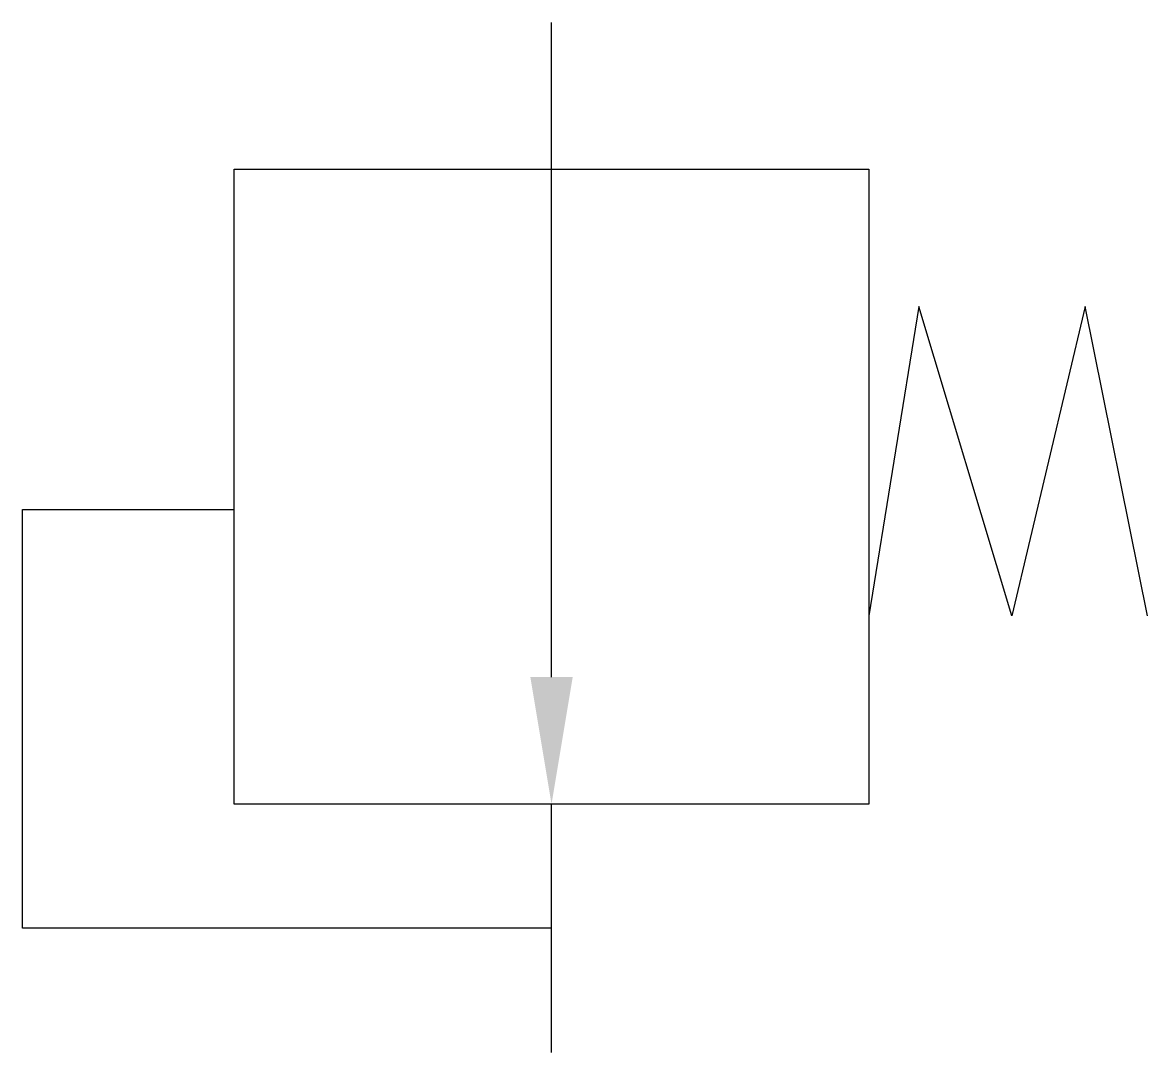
# Model space of a CAD drawing. Extents: x -4 to 11.5, y -16.9 to -2.7.
import ezdxf

# ---------------------------------------------------------------- set-up
doc = ezdxf.new("R2010")
doc.units = 0
doc.linetypes.add('DASHED', pattern=[0])
doc.layers.add('2', color=1, linetype='CONTINUOUS')

msp = doc.modelspace()

# ---------------------------------------------------------------- linework, layer by layer
at = {"layer": '2', "color": 0}
for p, q in [((3.331, -4.727), (3.331, -2.707)), ((3.331, -11.725), (3.331, -4.727)), ((8.393, -6.618), (7.705, -10.882)), ((9.678, -10.882), (8.393, -6.618)), ((10.687, -6.618), (9.678, -10.882)), ((11.546, -10.882), (10.687, -6.618))]:
    msp.add_line(p, q, dxfattribs=at)
at = {"layer": '2', "color": 0, "linetype": 'DASHED'}
for p, q in [((-3.961, -9.416), (-1.043, -9.416)), ((-3.961, -15.186), (-3.961, -9.416)), ((3.331, -16.898), (3.331, -13.475)), ((3.331, -15.186), (-3.961, -15.186))]:
    msp.add_line(p, q, dxfattribs=at)
at = {"layer": '2', "color": 0}
msp.add_lwpolyline([(-1.043, -13.475), (-1.043, -4.727), (7.705, -4.727), (7.705, -13.475)], close=True, dxfattribs=at)
msp.add_solid([(3.623, -11.725), (3.039, -11.725), (3.331, -13.475)], dxfattribs=at)

doc.saveas('drawing.dxf')
